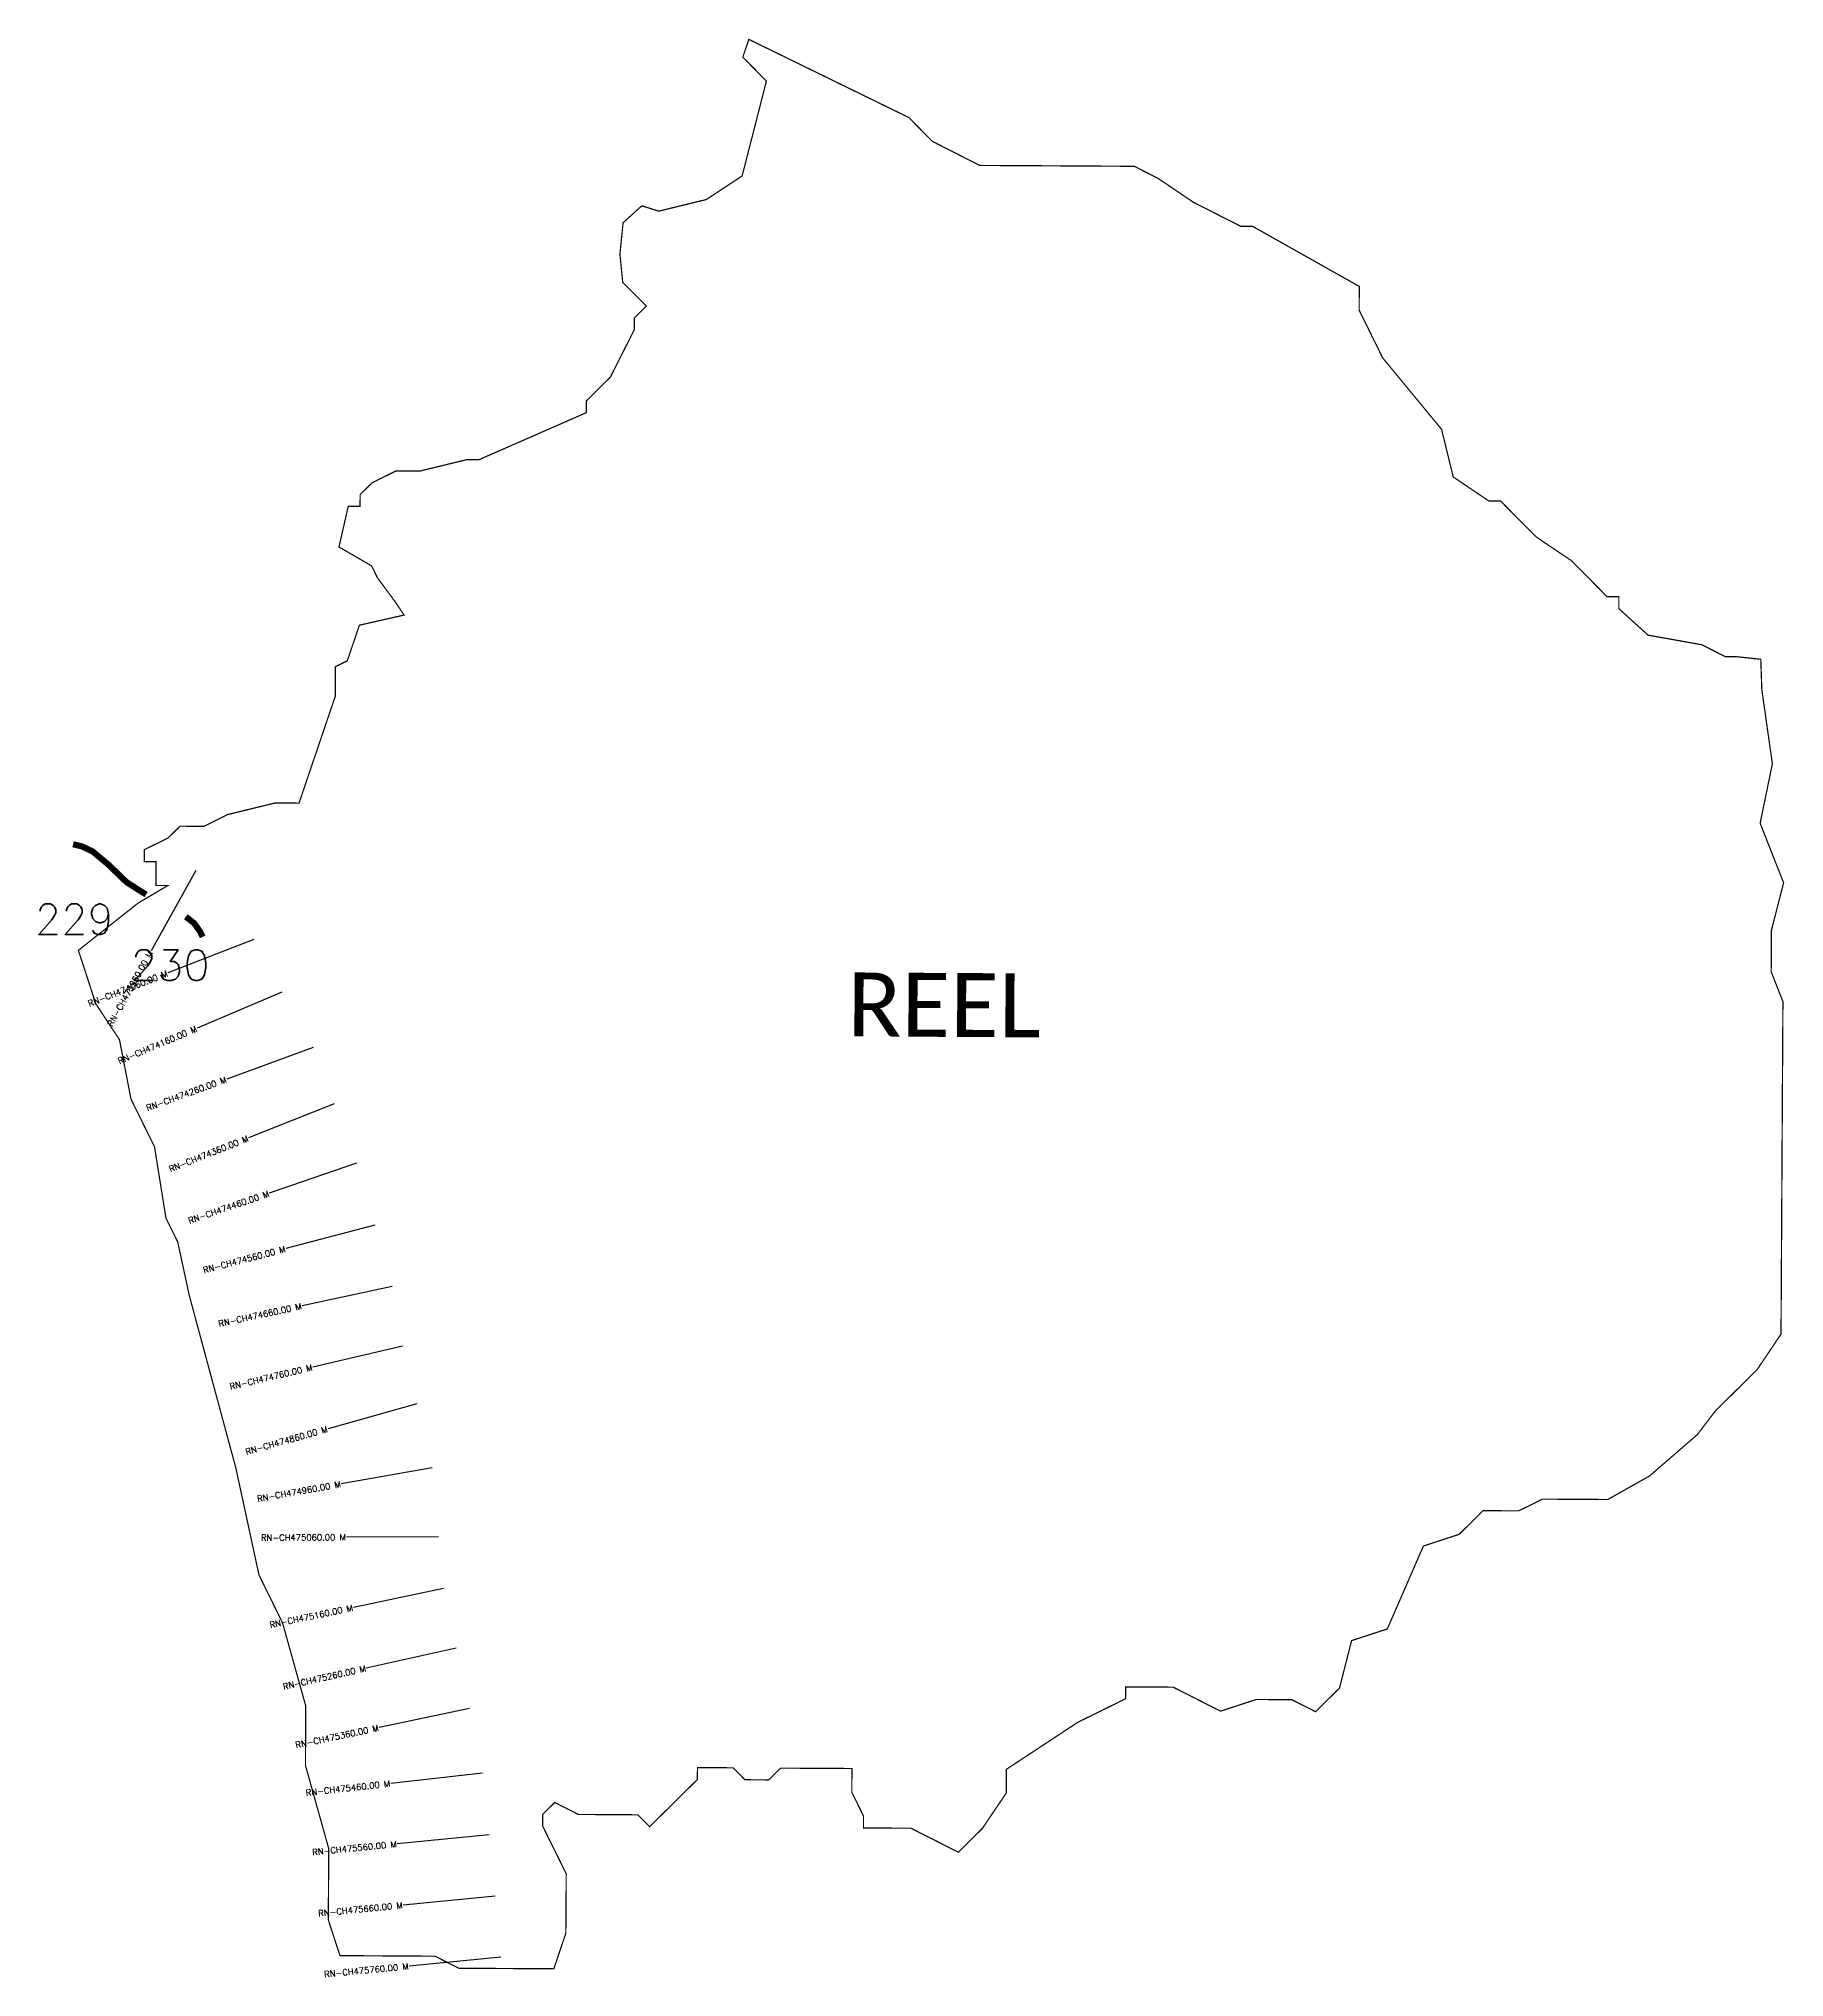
# Model space of a CAD drawing. Header units: metres. Extents: x 312833 to 315674, y 1903794 to 1906949.
import ezdxf
from ezdxf.enums import TextEntityAlignment as Align

# ---------------------------------------------------------------- set-up
doc = ezdxf.new("R2010")
doc.units = ezdxf.units.M
for name, color, linetype in [('ARTIFICIALLY PROTECTED', 4, 'Continuous'), ('CS', 134, 'Continuous'), ('CSMark', 6, 'Continuous'), ('VILLAGE NAME', 250, 'Continuous')]:
    doc.layers.add(name, color=color, linetype=linetype)
doc.styles.get("Standard").update_dxf_attribs({"font": 'simplex.shx'})

msp = doc.modelspace()

# ---------------------------------------------------------------- linework, layer by layer
at = {"color": 6, "const_width": 2, "flags": 128}
msp.add_lwpolyline([(313988.6, 1906948.2), (314248.9, 1906821), (314287.4, 1906782.1), (314364.4, 1906743), (314615.8, 1906741.6), (314654.4, 1906722.1), (314712.2, 1906683), (314789.3, 1906643.9), (314808.6, 1906643.8), (314982.1, 1906546.1), (314981.9, 1906507.5), (315020.1, 1906429.9), (315116.1, 1906313.4), (315135, 1906236), (315192.8, 1906197), (315212.1, 1906196.8), (315269.8, 1906138.5), (315327.6, 1906099.5), (315385.3, 1906041.2), (315404.6, 1906041.1), (315404.5, 1906021.7), (315452.1, 1905978.5), (315539.5, 1905962.9), (315578.1, 1905943.4), (315597.4, 1905943.3), (315635.6, 1905939.2), (315637.2, 1905890.2), (315654.4, 1905769), (315634.5, 1905672.4), (315672.7, 1905575.5), (315652.9, 1905498.3), (315652.5, 1905430.6), (315671.6, 1905382.1), (315670, 1905111.4), (315668.5, 1904840.8), (315629.5, 1904783), (315561.5, 1904715.7), (315532.2, 1904677.2), (315454.5, 1904610), (315386.6, 1904571.7), (315280.3, 1904572.3), (315241.5, 1904553.2), (315183.5, 1904553.5), (315144.6, 1904515), (315086.5, 1904496), (315027.7, 1904361), (314969.6, 1904342), (314949.9, 1904264.8), (314911, 1904226.3), (314872.4, 1904245.9), (314814.4, 1904246.2), (314756.3, 1904227.2), (314679.2, 1904266.3), (314601.8, 1904266.7), (314601.7, 1904247.4), (314563, 1904228.3), (314524.2, 1904209.2), (314407.7, 1904132.5), (314407.5, 1904093.8), (314368.5, 1904036.1), (314329.6, 1903997.6), (314252.5, 1904036.7), (314175.2, 1904037.1), (314175.3, 1904056.5), (314156.2, 1904095.2), (314156.4, 1904133.9), (314040.4, 1904134.5), (314020.9, 1904115.3), (313982.2, 1904115.6), (313963, 1904135), (313905, 1904135.3), (313904.9, 1904116), (313827.1, 1904039.1), (313807.9, 1904058.5), (313711.2, 1904059.1), (313672.7, 1904078.6), (313653.2, 1904059.4), (313653.1, 1904040.1), (313691.4, 1903962.5), (313690.8, 1903865.8), (313671.2, 1903807.9), (313516.5, 1903808.8), (313477.9, 1903828.4), (313323.2, 1903829.3), (313304.2, 1903887.4), (313304.9, 1904003.4), (313267, 1904138.9), (313267.5, 1904235.6), (313229.6, 1904371.2), (313191.4, 1904448.7), (313153.7, 1904623), (313077.9, 1904903.8), (313059.1, 1904990.9), (313040, 1905029.6), (313021.3, 1905145.8), (312983.1, 1905223.3), (312964.3, 1905320.1), (312925.9, 1905378.3), (312897.4, 1905465.5), (312994.5, 1905542.3), (313043, 1905571), (313023.7, 1905571.1), (313023.9, 1905609.8), (313004.6, 1905609.9), (313004.7, 1905629.3), (313043.5, 1905648.4), (313062.9, 1905667.6), (313101.6, 1905667.3), (313140.4, 1905686.5), (313217.8, 1905705.4), (313256.5, 1905705.1), (313315.5, 1905878.9), (313315.8, 1905927.2), (313335.1, 1905936.8), (313354.8, 1905994.7), (313427.5, 1906011.2), (313414.8, 1906030.3), (313394.5, 1906057.9), (313384.2, 1906071.8), (313374.7, 1906091.2), (313321.6, 1906122), (313336.6, 1906188.1), (313355.9, 1906188.1), (313356, 1906207.3), (313375.5, 1906226.5), (313414.2, 1906245.7), (313452.9, 1906245.5), (313468, 1906249.2), (313491.6, 1906254.9), (313530.4, 1906264.3), (313549.7, 1906264.2), (313724.1, 1906340.6), (313724.2, 1906359.9), (313763.1, 1906398.3), (313802.2, 1906475.5), (313802.4, 1906494.8), (313821.8, 1906514.1), (313783.3, 1906552.9), (313778.8, 1906598.7), (313783.9, 1906649.6), (313814.4, 1906677.3), (313842, 1906668.6), (313919.4, 1906687.5), (313977.7, 1906725.9), (314017.2, 1906880.3), (313978.8, 1906919.2), (313988.6, 1906948.2)], dxfattribs=at)
at = {"layer": 'ARTIFICIALLY PROTECTED', "const_width": 10, "flags": 128}
for points in [[(312888.8, 1905638.1), (312903, 1905634.8), (312920.6, 1905626.5), (312946.4, 1905604.9), (312975.7, 1905576.6), (312996.1, 1905563.5), (313007.6, 1905556.3)], [(313072.4, 1905520.2), (313085.8, 1905509.7), (313095.4, 1905496.1), (313099.7, 1905487.4)]]:
    msp.add_lwpolyline(points, dxfattribs=at)
at = {"layer": 'CS'}
for p, q in [((313088.6, 1905595.7), (313015.8, 1905464.6)), ((313182.9, 1905483.2), (313043.1, 1905428.8)), ((313228.6, 1905397.2), (313090.5, 1905338.8)), ((313279.8, 1905307.5), (313138.9, 1905256)), ((313313.9, 1905215.8), (313174.5, 1905160.3)), ((313350.1, 1905119), (313208.2, 1905070.3)), ((313380.1, 1905018), (313235, 1904980)), ((313408.1, 1904918.6), (313261.5, 1904886.9)), ((313425, 1904821.5), (313279, 1904787.2)), ((313448, 1904727.6), (313303.7, 1904686.9)), ((313473, 1904623.1), (313325.3, 1904597)), ((313483.7, 1904511.2), (313333.7, 1904510.3)), ((313491.8, 1904426.8), (313345, 1904395.9)), ((313512.4, 1904329.9), (313366, 1904297.2)), ((313533.8, 1904231.3), (313387, 1904200.4)), ((313554.9, 1904126.2), (313405.8, 1904109.6)), ((313565.8, 1904025.8), (313416.5, 1904011.1)), ((313575.5, 1903926.2), (313426.2, 1903911.6)), ((313585.2, 1903826.6), (313435.8, 1903812.2))]:
    msp.add_line(p, q, dxfattribs=at)

# ---------------------------------------------------------------- texts
at = {"char_height": 50, "attachment_point": 1}
for s, insert in [('229', (312826.5, 1905541.1)), ('230', (312982.6, 1905466.3))]:
    msp.add_mtext_dynamic_manual_height_columns(s, width=84.374, gutter_width=1, heights=[74.2], dxfattribs=dict(at, insert=insert))
at = {"layer": 'CSMark'}
for s, rotation, p in [('RN-CH473960.00 M', 60.9568, (313015.3, 1905463.7)), ('RN-CH474060.00 M', 21.2767, (313042.2, 1905428.4)), ('RN-CH474160.00 M', 22.9502, (313089.6, 1905338.4)), ('RN-CH474260.00 M', 20.0803, (313138, 1905255.7)), ('RN-CH474360.00 M', 21.744, (313173.6, 1905159.9)), ('RN-CH474460.00 M', 18.9404, (313207.3, 1905069.9)), ('RN-CH474560.00 M', 14.6753, (313234.1, 1904979.7)), ('RN-CH474660.00 M', 12.1984, (313260.5, 1904886.7)), ('RN-CH474760.00 M', 13.2477, (313278.1, 1904786.9)), ('RN-CH474860.00 M', 15.7586, (313302.7, 1904686.6)), ('RN-CH474960.00 M', 10.048, (313324.3, 1904596.8)), ('RN-CH475060.00 M', 0.3287, (313332.7, 1904510.3)), ('RN-CH475160.00 M', 11.8696, (313344, 1904395.7)), ('RN-CH475260.00 M', 12.5933, (313365.1, 1904297)), ('RN-CH475360.00 M', 11.8736, (313386, 1904200.2)), ('RN-CH475460.00 M', 6.3433, (313404.8, 1904109.5)), ('RN-CH475560.00 M', 5.5929, (313415.5, 1904011)), ('RN-CH475660.00 M', 5.5929, (313425.2, 1903911.5)), ('RN-CH475760.00 M', 5.4763, (313434.9, 1903812.1))]:
    msp.add_text(s, height=10, rotation=rotation, dxfattribs=at).set_placement(p, align=Align.MIDDLE_RIGHT)
at = {"layer": 'VILLAGE NAME', "insert": (314149.3, 1905429.6), "char_height": 104.042, "attachment_point": 1, "rotation": 359.6762}
msp.add_mtext_dynamic_manual_height_columns('{\\fCalibri|b0|i0|c0|p34;REEL}', width=705.253, gutter_width=520.2, heights=[0], dxfattribs=at)

doc.saveas('drawing.dxf')
